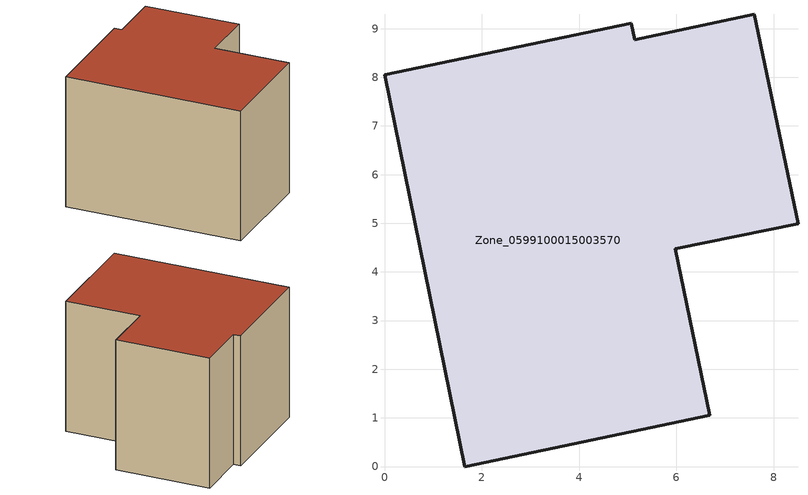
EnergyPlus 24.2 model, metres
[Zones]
Zone_0599100015003570
 floor ground (C_G): 1.65,0 0,8.05 5.07,9.11 5.14,8.77 7.6,9.29 8.5,4.99 5.98,4.47 6.69,1.05 z0.92
 wall outside (C_F): 0,8.05 1.65,0 6.69,1.05 5.98,4.47 8.5,4.99 7.6,9.29 5.14,8.77 5.07,9.11 0,8.05 z0.92:7.11
 roof outside (C_R): 5.98,4.47 8.5,4.99 7.6,9.29 5.14,8.77 5.07,9.11 0,8.05 1.65,0 6.69,1.05 z7.11
[BUILDING]
Pand.0599100015003570: North Axis=0; Terrain=City; Loads Convergence Tolerance Value=0.04; Temperature Convergence Tolerance Value=0.4; Solar Distribution=FullExterior; Maximum Number of Warmup Days=25; Minimum Number of Warmup Days=1
[Site:Location]
Rotterdam.The.Hague.AP_ZH_NLD Design_Conditions: Latitude=51.96; Longitude=4.45; Time Zone=1; Elevation=-4.5
[SITE:GROUNDTEMPERATURE:BUILDINGSURFACE]
18, 18, 18, 18, 18, 18, 18, 18, 18, 18, 18, 18
[MATERIAL] Thermal Absorptance=0.9; Solar Absorptance=0.7; Visible Absorptance=0.7
Name | Roughness | Thickness | Conductivity | Density | Specific Heat
G.TC.1946-1964 | MediumSmooth | 0.15 | 1 | 540 | 1210
F.TC.1946-1964 | Rough | 0.3 | 0.857143 | 1920 | 840
R.TC.1946-1964 | MediumRough | 0.2 | 0.235294 | 1500 | 1000
[CONSTRUCTION]
C_G: G.TC.1946-1964
C_F: F.TC.1946-1964
C_R: R.TC.1946-1964
[ZONE]
Zone_0599100015003570: Type=1; Multiplier=1; Ceiling Height=Autocalculate; Volume=Autocalculate; Floor Area=autocalculate; Part of Total Floor Area=Yes
[ZONEINFILTRATION:DESIGNFLOWRATE]
Infil_Zone_0599100015003570: Zone or ZoneList or Space or SpaceList=Zone_0599100015003570; Schedule=AlwaysOn; Design Flow Rate Calculation Method=Flow/Area; Flow Rate per Floor Area=0.003; Constant Term Coefficient=1; Temperature Term Coefficient=0; Velocity Term Coefficient=0; Velocity Squared Term Coefficient=0
[HVACTEMPLATE:ZONE:IDEALLOADSAIRSYSTEM]
Zone_0599100015003570: Maximum Heating Supply Air Temperature=50; Minimum Cooling Supply Air Temperature=13; Maximum Heating Supply Air Humidity Ratio=0.0156; Minimum Cooling Supply Air Humidity Ratio=0.0077; Heating Limit=NoLimit; Cooling Limit=NoLimit; Dehumidification Control Type=ConstantSensibleHeatRatio; Cooling Sensible Heat Ratio=0.7; Dehumidification Setpoint=60; Humidification Control Type=None; Humidification Setpoint=30; Outdoor Air Method=None; Outdoor Air Flow Rate per Person=0.00944; Outdoor Air Flow Rate per Zone Floor Area=0; Outdoor Air Flow Rate per Zone=0; Demand Controlled Ventilation Type=None; Outdoor Air Economizer Type=NoEconomizer; Heat Recovery Type=None; Sensible Heat Recovery Effectiveness=0.7; Latent Heat Recovery Effectiveness=0.65
[ZONECONTROL:THERMOSTAT]
ThermostatControl_Zone_0599100015003570: Zone or ZoneList=Zone_0599100015003570; Control Type Schedule=DualSetpointControlType; Control 1=Thermostat_Zone_0599100015003570; Temperature Difference Between Cutout And Setpoint=0
[THERMOSTATSETPOINT:DUALSETPOINT]
Thermostat_Zone_0599100015003570: Heating Setpoint Temperature Schedule=HeatingSetpoint_Zone_0599100015003570; Cooling Setpoint Temperature Schedule=CoolingSetpoint_Zone_0599100015003570
[SCHEDULE:COMPACT]
HeatingSetpoint_Zone_0599100015003570: Through: 12/31, For: AllDays, Until: 24:00, 21
CoolingSetpoint_Zone_0599100015003570: Through: 12/31, For: AllDays, Until: 24:00, 24
DualSetpointControlType: Through: 12/31, For: AllDays, Until: 24:00, 4
AlwaysOn: Through: 12/31, For: AllDays, Until: 24:00, 1
